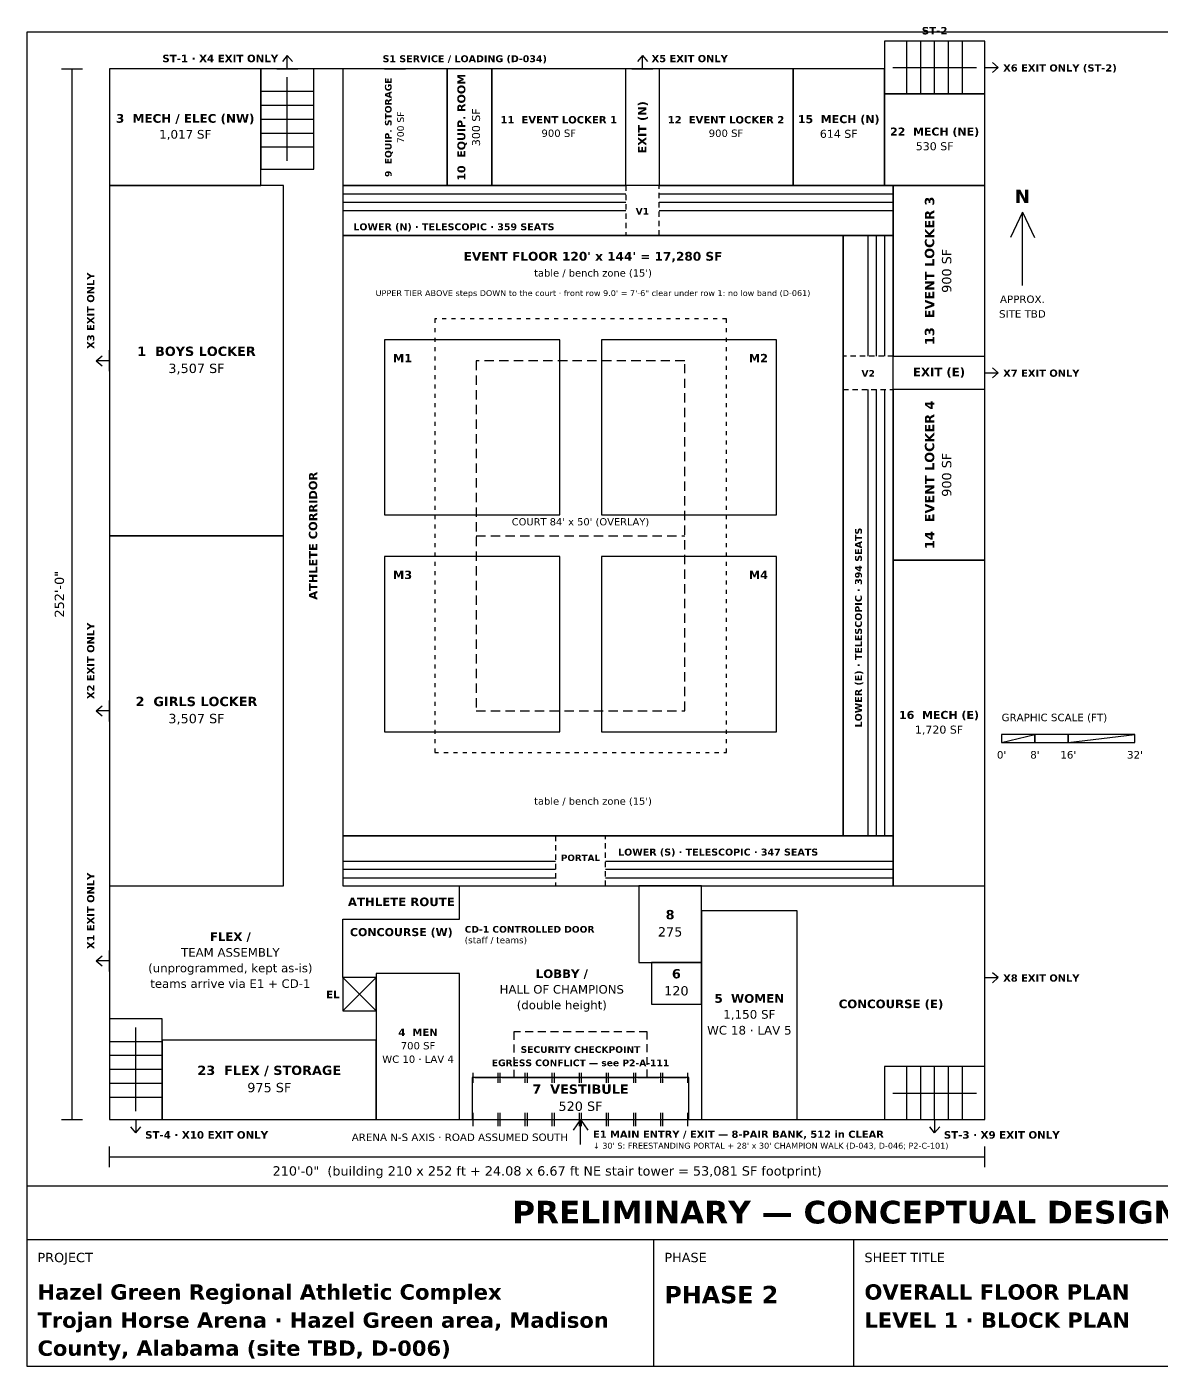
# Model space of a CAD drawing. Header units: inches. Extents: x 0.5 to 16.5, y 0.5 to 10.5.
# Drawn here: x 0.5 to 9, y 0.5 to 10.54 of the extents above; entities that cross this region are included whole.
import ezdxf
from ezdxf.enums import TextEntityAlignment as Align

# ---------------------------------------------------------------- set-up
doc = ezdxf.new("R2010")
doc.units = ezdxf.units.IN
doc.header["$MEASUREMENT"] = 0
for name, color, linetype in [('A-ANNO-DIMS', 7, 'Continuous'), ('A-AREA-BLCK', 7, 'Continuous'), ('A-AREA-IDEN', 7, 'Continuous'), ('A-FLOR-CORT', 7, 'Continuous'), ('A-FLOR-MATS', 7, 'Continuous'), ('A-FLOR-STRS', 7, 'Continuous'), ('A-SEAT-FIXD', 7, 'Continuous'), ('A-SEAT-TELE', 7, 'Continuous'), ('A-WALL-BLDG', 7, 'Continuous'), ('G-ANNO-TTLB', 7, 'Continuous')]:
    doc.layers.add(name, color=color, linetype=linetype)
doc.styles.add('KS-BOLD', font='DejaVuSans-Bold.ttf')
doc.styles.add('KS-REG', font='DejaVuSans.ttf')

msp = doc.modelspace()

# ---------------------------------------------------------------- linework, layer by layer
at = {"layer": 'A-ANNO-DIMS'}
for p, q in [((0.761, 10.225), (0.917, 10.225)), ((0.839, 2.35), (0.839, 10.225)), ((7.964, 9.15), (7.874, 8.96)), ((7.964, 8.6), (7.964, 9.15)), ((7.964, 9.15), (8.054, 8.96)), ((7.808, 5.175), (8.058, 5.235)), ((8.308, 5.175), (8.808, 5.235)), ((0.761, 2.35), (0.917, 2.35)), ((4.651, 2.35), (4.595, 2.269)), ((4.651, 2.163), (4.651, 2.35)), ((4.651, 2.35), (4.707, 2.269)), ((1.12, 1.991), (1.12, 2.147)), ((7.683, 1.991), (7.683, 2.147)), ((1.12, 2.069), (7.683, 2.069))]:
    msp.add_line(p, q, dxfattribs=at)
for points in [[(7.808, 5.175), (8.058, 5.175), (8.058, 5.235), (7.808, 5.235)], [(8.058, 5.175), (8.308, 5.175), (8.308, 5.235), (8.058, 5.235)], [(8.308, 5.175), (8.808, 5.175), (8.808, 5.235), (8.308, 5.235)]]:
    msp.add_lwpolyline(points, close=True, dxfattribs=at)
at = {"layer": 'A-AREA-BLCK'}
for p, q in [((5.03, 9.35), (4.99, 9.35)), ((4.99, 9.35), (4.99, 9.31)), ((5.1, 9.35), (5.06, 9.35)), ((5.17, 9.35), (5.13, 9.35)), ((5.24, 9.35), (5.2, 9.35)), ((5.24, 9.325), (5.24, 9.35)), ((4.99, 9.28), (4.99, 9.24)), ((5.24, 9.255), (5.24, 9.295)), ((4.99, 9.21), (4.99, 9.17)), ((4.99, 9.14), (4.99, 9.1)), ((5.24, 9.185), (5.24, 9.225)), ((5.24, 9.115), (5.24, 9.155)), ((4.99, 9.07), (4.99, 9.03)), ((5.24, 9.045), (5.24, 9.085)), ((4.99, 9), (4.99, 8.975)), ((4.99, 8.975), (5.03, 8.975)), ((5.06, 8.975), (5.1, 8.975)), ((5.13, 8.975), (5.17, 8.975)), ((5.2, 8.975), (5.24, 8.975)), ((5.24, 8.975), (5.24, 9.015)), ((6.645, 8.072), (6.62, 8.072)), ((6.62, 8.072), (6.62, 8.032)), ((6.715, 8.072), (6.675, 8.072)), ((6.785, 8.072), (6.745, 8.072)), ((6.855, 8.072), (6.815, 8.072)), ((6.925, 8.072), (6.885, 8.072)), ((6.995, 8.072), (6.955, 8.072)), ((6.995, 8.032), (6.995, 8.072)), ((6.62, 8.002), (6.62, 7.962)), ((6.995, 7.962), (6.995, 8.002)), ((6.62, 7.932), (6.62, 7.892)), ((6.62, 7.862), (6.62, 7.822)), ((6.995, 7.892), (6.995, 7.932)), ((6.995, 7.822), (6.995, 7.862)), ((6.62, 7.822), (6.66, 7.822)), ((6.69, 7.822), (6.73, 7.822)), ((6.76, 7.822), (6.8, 7.822)), ((6.83, 7.822), (6.87, 7.822)), ((6.9, 7.822), (6.94, 7.822)), ((6.97, 7.822), (6.995, 7.822)), ((4.489, 4.475), (4.464, 4.475)), ((4.464, 4.475), (4.464, 4.435)), ((4.559, 4.475), (4.519, 4.475)), ((4.629, 4.475), (4.589, 4.475)), ((4.699, 4.475), (4.659, 4.475)), ((4.769, 4.475), (4.729, 4.475)), ((4.839, 4.475), (4.799, 4.475)), ((4.839, 4.45), (4.839, 4.475)), ((4.839, 4.38), (4.839, 4.42)), ((4.464, 4.405), (4.464, 4.365)), ((4.464, 4.335), (4.464, 4.295)), ((4.839, 4.31), (4.839, 4.35)), ((4.464, 4.265), (4.464, 4.225)), ((4.839, 4.24), (4.839, 4.28)), ((4.464, 4.195), (4.464, 4.155)), ((4.464, 4.125), (4.464, 4.1)), ((4.839, 4.17), (4.839, 4.21)), ((4.839, 4.1), (4.839, 4.14)), ((4.464, 4.1), (4.504, 4.1)), ((4.534, 4.1), (4.574, 4.1)), ((4.604, 4.1), (4.644, 4.1)), ((4.674, 4.1), (4.714, 4.1)), ((4.744, 4.1), (4.784, 4.1)), ((4.814, 4.1), (4.839, 4.1)), ((2.87, 3.413), (2.87, 3.85)), ((2.87, 3.85), (3.745, 3.85))]:
    msp.add_line(p, q, dxfattribs=at)
for points in [[(1.12, 9.35), (2.255, 9.35), (2.255, 10.225), (1.12, 10.225)], [(2.87, 9.35), (3.651, 9.35), (3.651, 10.225), (2.87, 10.225)], [(3.651, 9.35), (3.986, 9.35), (3.986, 10.225), (3.651, 10.225)], [(3.986, 9.35), (4.99, 9.35), (4.99, 10.225), (3.986, 10.225)], [(5.24, 9.35), (6.245, 9.35), (6.245, 10.225), (5.24, 10.225)], [(6.245, 9.35), (6.93, 9.35), (6.93, 10.225), (6.245, 10.225)], [(6.93, 9.35), (7.683, 9.35), (7.683, 10.037), (6.93, 10.037)], [(1.12, 6.725), (2.425, 6.725), (2.425, 9.35), (1.12, 9.35)], [(6.995, 8.072), (7.683, 8.072), (7.683, 9.35), (6.995, 9.35)], [(6.995, 6.543), (7.683, 6.543), (7.683, 7.822), (6.995, 7.822)], [(1.12, 4.1), (2.425, 4.1), (2.425, 6.725), (1.12, 6.725)], [(6.995, 4.1), (7.683, 4.1), (7.683, 6.543), (6.995, 6.543)], [(5.089, 3.527), (5.558, 3.527), (5.558, 4.1), (5.089, 4.1)], [(5.558, 2.35), (6.276, 2.35), (6.276, 3.913), (5.558, 3.913)], [(5.183, 3.215), (5.558, 3.215), (5.558, 3.527), (5.183, 3.527)], [(3.12, 2.35), (3.745, 2.35), (3.745, 3.444), (3.12, 3.444)], [(1.516, 2.35), (3.12, 2.35), (3.12, 2.944), (1.516, 2.944)], [(3.839, 2.35), (5.464, 2.35), (5.464, 2.663), (3.839, 2.663)]]:
    msp.add_lwpolyline(points, close=True, dxfattribs=at)
at = {"layer": 'A-AREA-IDEN'}
for p, q in [((2.453, 10.325), (2.416, 10.281)), ((2.453, 10.225), (2.453, 10.325)), ((2.453, 10.325), (2.491, 10.281)), ((5.115, 10.325), (5.078, 10.281)), ((5.115, 10.225), (5.115, 10.325)), ((5.115, 10.325), (5.153, 10.281)), ((7.683, 10.157), (7.683, 10.314)), ((7.782, 10.235), (7.739, 10.273)), ((2.375, 10.225), (2.531, 10.225)), ((3.183, 10.225), (3.339, 10.225)), ((5.037, 10.225), (5.193, 10.225)), ((7.683, 10.235), (7.782, 10.235)), ((7.782, 10.235), (7.739, 10.198)), ((1.02, 8.037), (1.064, 8.075)), ((1.12, 8.037), (1.02, 8.037)), ((1.02, 8.037), (1.064, 8)), ((1.12, 7.959), (1.12, 8.116)), ((7.683, 7.868), (7.683, 8.025)), ((7.683, 7.947), (7.782, 7.947)), ((7.782, 7.947), (7.739, 7.984)), ((7.782, 7.947), (7.739, 7.909)), ((1.02, 5.412), (1.064, 5.45)), ((1.12, 5.334), (1.12, 5.491)), ((1.12, 5.412), (1.02, 5.412)), ((1.02, 5.412), (1.064, 5.375)), ((3.745, 3.85), (3.745, 4.1)), ((1.12, 3.459), (1.12, 3.616)), ((1.02, 3.538), (1.064, 3.575)), ((1.12, 3.538), (1.02, 3.538)), ((1.02, 3.538), (1.064, 3.5)), ((7.683, 3.334), (7.683, 3.491)), ((7.782, 3.413), (7.739, 3.45)), ((7.683, 3.413), (7.782, 3.413)), ((7.782, 3.413), (7.739, 3.375)), ((4.201, 3.006), (4.151, 3.006)), ((4.151, 3.006), (4.151, 2.946)), ((4.296, 3.006), (4.236, 3.006)), ((4.391, 3.006), (4.331, 3.006)), ((4.486, 3.006), (4.426, 3.006)), ((4.581, 3.006), (4.521, 3.006)), ((4.676, 3.006), (4.616, 3.006)), ((4.771, 3.006), (4.711, 3.006)), ((4.866, 3.006), (4.806, 3.006)), ((4.961, 3.006), (4.901, 3.006)), ((5.056, 3.006), (4.996, 3.006)), ((5.151, 3.006), (5.091, 3.006)), ((5.151, 2.948), (5.151, 3.006)), ((5.151, 2.853), (5.151, 2.913)), ((4.151, 2.911), (4.151, 2.851)), ((4.151, 2.816), (4.151, 2.756)), ((5.151, 2.758), (5.151, 2.817)), ((4.151, 2.721), (4.151, 2.663)), ((5.151, 2.663), (5.151, 2.723)), ((3.847, 2.625), (3.847, 2.7)), ((3.859, 2.663), (4.022, 2.663)), ((4.034, 2.625), (4.034, 2.7)), ((4.05, 2.625), (4.05, 2.7)), ((4.062, 2.663), (4.225, 2.663)), ((4.151, 2.663), (4.211, 2.663)), ((4.237, 2.625), (4.237, 2.7)), ((4.246, 2.663), (4.306, 2.663)), ((4.253, 2.625), (4.253, 2.7)), ((4.265, 2.663), (4.428, 2.663)), ((4.341, 2.663), (4.401, 2.663)), ((4.436, 2.663), (4.496, 2.663)), ((4.44, 2.625), (4.44, 2.7)), ((4.456, 2.625), (4.456, 2.7)), ((4.468, 2.663), (4.631, 2.663)), ((4.531, 2.663), (4.591, 2.663)), ((4.626, 2.663), (4.686, 2.663)), ((4.643, 2.625), (4.643, 2.7)), ((4.659, 2.625), (4.659, 2.7)), ((4.672, 2.663), (4.834, 2.663)), ((4.721, 2.663), (4.781, 2.663)), ((4.816, 2.663), (4.876, 2.663)), ((4.847, 2.625), (4.847, 2.7)), ((4.862, 2.625), (4.862, 2.7)), ((4.875, 2.663), (5.037, 2.663)), ((4.911, 2.663), (4.971, 2.663)), ((5.006, 2.663), (5.066, 2.663)), ((5.05, 2.625), (5.05, 2.7)), ((5.065, 2.625), (5.065, 2.7)), ((5.078, 2.663), (5.24, 2.663)), ((5.101, 2.663), (5.151, 2.663)), ((5.253, 2.625), (5.253, 2.7)), ((5.268, 2.625), (5.268, 2.7)), ((5.281, 2.663), (5.443, 2.663)), ((5.456, 2.625), (5.456, 2.7)), ((1.24, 2.35), (1.396, 2.35)), ((1.318, 2.35), (1.318, 2.25)), ((3.847, 2.3), (3.847, 2.4)), ((3.847, 2.35), (4.034, 2.35)), ((4.034, 2.3), (4.034, 2.4)), ((4.05, 2.3), (4.05, 2.4)), ((4.05, 2.35), (4.237, 2.35)), ((4.237, 2.3), (4.237, 2.4)), ((4.253, 2.3), (4.253, 2.4)), ((4.253, 2.35), (4.44, 2.35)), ((4.44, 2.3), (4.44, 2.4)), ((4.456, 2.3), (4.456, 2.4)), ((4.456, 2.35), (4.643, 2.35)), ((4.643, 2.3), (4.643, 2.4)), ((4.659, 2.3), (4.659, 2.4)), ((4.659, 2.35), (4.847, 2.35)), ((4.847, 2.3), (4.847, 2.4)), ((4.862, 2.3), (4.862, 2.4)), ((4.862, 2.35), (5.05, 2.35)), ((5.05, 2.3), (5.05, 2.4)), ((5.065, 2.3), (5.065, 2.4)), ((5.065, 2.35), (5.253, 2.35)), ((5.253, 2.3), (5.253, 2.4)), ((5.268, 2.3), (5.268, 2.4)), ((5.268, 2.35), (5.456, 2.35)), ((5.456, 2.3), (5.456, 2.4)), ((7.228, 2.35), (7.384, 2.35)), ((7.306, 2.35), (7.306, 2.25)), ((1.318, 2.25), (1.28, 2.294)), ((1.318, 2.25), (1.355, 2.294)), ((7.306, 2.25), (7.269, 2.294)), ((7.306, 2.25), (7.344, 2.294))]:
    msp.add_line(p, q, dxfattribs=at)
at = {"layer": 'A-FLOR-CORT'}
for p, q in [((3.575, 8.35), (3.558, 8.35)), ((3.558, 8.35), (3.558, 8.32)), ((3.645, 8.35), (3.615, 8.35)), ((3.715, 8.35), (3.685, 8.35)), ((3.785, 8.35), (3.755, 8.35)), ((3.855, 8.35), (3.825, 8.35)), ((3.925, 8.35), (3.895, 8.35)), ((3.995, 8.35), (3.965, 8.35)), ((4.065, 8.35), (4.035, 8.35)), ((4.135, 8.35), (4.105, 8.35)), ((4.205, 8.35), (4.175, 8.35)), ((4.275, 8.35), (4.245, 8.35)), ((4.345, 8.35), (4.315, 8.35)), ((4.415, 8.35), (4.385, 8.35)), ((4.485, 8.35), (4.455, 8.35)), ((4.555, 8.35), (4.525, 8.35)), ((4.625, 8.35), (4.595, 8.35)), ((4.695, 8.35), (4.665, 8.35)), ((4.765, 8.35), (4.735, 8.35)), ((4.835, 8.35), (4.805, 8.35)), ((4.905, 8.35), (4.875, 8.35)), ((4.975, 8.35), (4.945, 8.35)), ((5.045, 8.35), (5.015, 8.35)), ((5.115, 8.35), (5.085, 8.35)), ((5.185, 8.35), (5.155, 8.35)), ((5.255, 8.35), (5.225, 8.35)), ((5.325, 8.35), (5.295, 8.35)), ((5.395, 8.35), (5.365, 8.35)), ((5.465, 8.35), (5.435, 8.35)), ((5.535, 8.35), (5.505, 8.35)), ((5.605, 8.35), (5.575, 8.35)), ((5.675, 8.35), (5.645, 8.35)), ((5.745, 8.35), (5.715, 8.35)), ((5.745, 8.32), (5.745, 8.35)), ((3.558, 8.28), (3.558, 8.25)), ((5.745, 8.25), (5.745, 8.28)), ((3.558, 8.21), (3.558, 8.18)), ((3.558, 8.14), (3.558, 8.11)), ((5.745, 8.18), (5.745, 8.21)), ((5.745, 8.11), (5.745, 8.14)), ((3.558, 8.07), (3.558, 8.04)), ((3.892, 8.037), (3.87, 8.037)), ((3.87, 8.037), (3.87, 7.967)), ((4.002, 8.037), (3.932, 8.037)), ((4.112, 8.037), (4.042, 8.037)), ((4.222, 8.037), (4.152, 8.037)), ((4.332, 8.037), (4.262, 8.037)), ((4.442, 8.037), (4.372, 8.037)), ((4.553, 8.037), (4.482, 8.037)), ((4.662, 8.037), (4.592, 8.037)), ((4.772, 8.037), (4.702, 8.037)), ((4.883, 8.037), (4.812, 8.037)), ((4.992, 8.037), (4.923, 8.037)), ((5.103, 8.037), (5.032, 8.037)), ((5.213, 8.037), (5.143, 8.037)), ((5.322, 8.037), (5.253, 8.037)), ((5.433, 8.037), (5.362, 8.037)), ((5.745, 8.04), (5.745, 8.07)), ((3.558, 8), (3.558, 7.97)), ((5.433, 7.943), (5.433, 8.012)), ((5.745, 7.97), (5.745, 8)), ((3.558, 7.93), (3.558, 7.9)), ((3.558, 7.86), (3.558, 7.83)), ((3.87, 7.927), (3.87, 7.857)), ((5.433, 7.833), (5.433, 7.902)), ((5.745, 7.9), (5.745, 7.93)), ((5.745, 7.83), (5.745, 7.86)), ((3.558, 7.79), (3.558, 7.76)), ((3.87, 7.817), (3.87, 7.747)), ((5.433, 7.723), (5.433, 7.793)), ((5.745, 7.76), (5.745, 7.79)), ((3.558, 7.72), (3.558, 7.69)), ((3.558, 7.65), (3.558, 7.62)), ((3.87, 7.707), (3.87, 7.637)), ((5.433, 7.613), (5.433, 7.683)), ((5.745, 7.69), (5.745, 7.72)), ((5.745, 7.62), (5.745, 7.65)), ((3.558, 7.58), (3.558, 7.55)), ((3.87, 7.597), (3.87, 7.527)), ((5.433, 7.503), (5.433, 7.573)), ((5.745, 7.55), (5.745, 7.58)), ((3.558, 7.51), (3.558, 7.48)), ((3.558, 7.44), (3.558, 7.41)), ((3.87, 7.487), (3.87, 7.417)), ((5.433, 7.393), (5.433, 7.463)), ((5.745, 7.48), (5.745, 7.51)), ((5.745, 7.41), (5.745, 7.44)), ((3.558, 7.37), (3.558, 7.34)), ((3.87, 7.377), (3.87, 7.307)), ((5.433, 7.283), (5.433, 7.353)), ((5.745, 7.34), (5.745, 7.37)), ((3.558, 7.3), (3.558, 7.27)), ((3.558, 7.23), (3.558, 7.2)), ((3.87, 7.267), (3.87, 7.197)), ((5.433, 7.173), (5.433, 7.243)), ((5.745, 7.27), (5.745, 7.3)), ((5.745, 7.2), (5.745, 7.23)), ((3.558, 7.16), (3.558, 7.13)), ((3.87, 7.157), (3.87, 7.087)), ((5.433, 7.063), (5.433, 7.133)), ((5.745, 7.13), (5.745, 7.16)), ((3.558, 7.09), (3.558, 7.06)), ((3.87, 7.047), (3.87, 6.977)), ((5.745, 7.06), (5.745, 7.09)), ((3.558, 7.02), (3.558, 6.99)), ((3.558, 6.95), (3.558, 6.92)), ((3.87, 6.937), (3.87, 6.867)), ((5.433, 6.953), (5.433, 7.023)), ((5.745, 6.99), (5.745, 7.02)), ((5.745, 6.92), (5.745, 6.95)), ((3.558, 6.88), (3.558, 6.85)), ((3.87, 6.827), (3.87, 6.757)), ((5.433, 6.843), (5.433, 6.913)), ((5.745, 6.85), (5.745, 6.88)), ((3.558, 6.81), (3.558, 6.78)), ((3.558, 6.74), (3.558, 6.71)), ((5.433, 6.732), (5.433, 6.803)), ((5.745, 6.78), (5.745, 6.81)), ((5.745, 6.71), (5.745, 6.74)), ((3.558, 6.67), (3.558, 6.64)), ((3.87, 6.725), (3.94, 6.725)), ((3.87, 6.717), (3.87, 6.647)), ((3.98, 6.725), (4.05, 6.725)), ((4.09, 6.725), (4.16, 6.725)), ((4.2, 6.725), (4.27, 6.725)), ((4.31, 6.725), (4.38, 6.725)), ((4.42, 6.725), (4.49, 6.725)), ((4.53, 6.725), (4.6, 6.725)), ((4.64, 6.725), (4.71, 6.725)), ((4.75, 6.725), (4.82, 6.725)), ((4.86, 6.725), (4.93, 6.725)), ((4.97, 6.725), (5.04, 6.725)), ((5.08, 6.725), (5.15, 6.725)), ((5.19, 6.725), (5.26, 6.725)), ((5.3, 6.725), (5.37, 6.725)), ((5.41, 6.725), (5.433, 6.725)), ((5.433, 6.623), (5.433, 6.693)), ((5.745, 6.64), (5.745, 6.67)), ((3.558, 6.6), (3.558, 6.57)), ((3.558, 6.53), (3.558, 6.5)), ((3.87, 6.607), (3.87, 6.537)), ((5.433, 6.513), (5.433, 6.583)), ((5.745, 6.57), (5.745, 6.6)), ((5.745, 6.5), (5.745, 6.53)), ((3.558, 6.46), (3.558, 6.43)), ((3.87, 6.497), (3.87, 6.427)), ((5.433, 6.402), (5.433, 6.473)), ((5.745, 6.43), (5.745, 6.46)), ((3.558, 6.39), (3.558, 6.36)), ((3.87, 6.387), (3.87, 6.317)), ((5.433, 6.293), (5.433, 6.362)), ((5.745, 6.36), (5.745, 6.39)), ((3.558, 6.32), (3.558, 6.29)), ((3.558, 6.25), (3.558, 6.22)), ((3.87, 6.277), (3.87, 6.207)), ((5.433, 6.183), (5.433, 6.252)), ((5.745, 6.29), (5.745, 6.32)), ((5.745, 6.22), (5.745, 6.25)), ((3.558, 6.18), (3.558, 6.15)), ((3.87, 6.167), (3.87, 6.097)), ((5.433, 6.072), (5.433, 6.143)), ((5.745, 6.15), (5.745, 6.18)), ((3.558, 6.11), (3.558, 6.08)), ((3.558, 6.04), (3.558, 6.01)), ((3.87, 6.057), (3.87, 5.987)), ((5.433, 5.962), (5.433, 6.032)), ((5.745, 6.08), (5.745, 6.11)), ((5.745, 6.01), (5.745, 6.04)), ((3.558, 5.97), (3.558, 5.94)), ((3.87, 5.947), (3.87, 5.877)), ((5.745, 5.94), (5.745, 5.97)), ((3.558, 5.9), (3.558, 5.87)), ((3.558, 5.83), (3.558, 5.8)), ((3.87, 5.837), (3.87, 5.767)), ((5.433, 5.853), (5.433, 5.922)), ((5.745, 5.87), (5.745, 5.9)), ((5.745, 5.8), (5.745, 5.83)), ((3.558, 5.76), (3.558, 5.73)), ((3.87, 5.727), (3.87, 5.657)), ((5.433, 5.742), (5.433, 5.812)), ((5.745, 5.73), (5.745, 5.76)), ((3.558, 5.69), (3.558, 5.66)), ((5.433, 5.632), (5.433, 5.702)), ((5.745, 5.66), (5.745, 5.69)), ((3.558, 5.62), (3.558, 5.59)), ((3.558, 5.55), (3.558, 5.52)), ((3.87, 5.617), (3.87, 5.547)), ((5.433, 5.522), (5.433, 5.592)), ((5.745, 5.59), (5.745, 5.62)), ((5.745, 5.52), (5.745, 5.55)), ((3.558, 5.48), (3.558, 5.45)), ((3.87, 5.507), (3.87, 5.437)), ((5.433, 5.412), (5.433, 5.482)), ((5.745, 5.45), (5.745, 5.48)), ((3.558, 5.41), (3.558, 5.38)), ((3.558, 5.34), (3.558, 5.31)), ((3.87, 5.412), (3.94, 5.412)), ((3.98, 5.412), (4.05, 5.412)), ((4.09, 5.412), (4.16, 5.412)), ((4.2, 5.412), (4.27, 5.412)), ((4.31, 5.412), (4.38, 5.412)), ((4.42, 5.412), (4.49, 5.412)), ((4.53, 5.412), (4.6, 5.412)), ((4.64, 5.412), (4.71, 5.412)), ((4.75, 5.412), (4.82, 5.412)), ((4.86, 5.412), (4.93, 5.412)), ((4.97, 5.412), (5.04, 5.412)), ((5.08, 5.412), (5.15, 5.412)), ((5.19, 5.412), (5.26, 5.412)), ((5.3, 5.412), (5.37, 5.412)), ((5.41, 5.412), (5.433, 5.412)), ((5.745, 5.38), (5.745, 5.41)), ((5.745, 5.31), (5.745, 5.34)), ((3.558, 5.27), (3.558, 5.24)), ((5.745, 5.24), (5.745, 5.27)), ((3.558, 5.2), (3.558, 5.17)), ((3.558, 5.13), (3.558, 5.1)), ((5.745, 5.17), (5.745, 5.2)), ((5.745, 5.1), (5.745, 5.13)), ((3.558, 5.1), (3.587, 5.1)), ((3.627, 5.1), (3.658, 5.1)), ((3.698, 5.1), (3.728, 5.1)), ((3.768, 5.1), (3.798, 5.1)), ((3.838, 5.1), (3.868, 5.1)), ((3.908, 5.1), (3.938, 5.1)), ((3.978, 5.1), (4.008, 5.1)), ((4.048, 5.1), (4.077, 5.1)), ((4.117, 5.1), (4.147, 5.1)), ((4.188, 5.1), (4.218, 5.1)), ((4.258, 5.1), (4.287, 5.1)), ((4.328, 5.1), (4.357, 5.1)), ((4.397, 5.1), (4.428, 5.1)), ((4.468, 5.1), (4.498, 5.1)), ((4.538, 5.1), (4.568, 5.1)), ((4.607, 5.1), (4.638, 5.1)), ((4.678, 5.1), (4.707, 5.1)), ((4.748, 5.1), (4.778, 5.1)), ((4.818, 5.1), (4.848, 5.1)), ((4.888, 5.1), (4.918, 5.1)), ((4.958, 5.1), (4.988, 5.1)), ((5.028, 5.1), (5.058, 5.1)), ((5.098, 5.1), (5.128, 5.1)), ((5.168, 5.1), (5.198, 5.1)), ((5.238, 5.1), (5.268, 5.1)), ((5.308, 5.1), (5.338, 5.1)), ((5.378, 5.1), (5.408, 5.1)), ((5.448, 5.1), (5.478, 5.1)), ((5.518, 5.1), (5.547, 5.1)), ((5.588, 5.1), (5.617, 5.1)), ((5.657, 5.1), (5.688, 5.1)), ((5.727, 5.1), (5.745, 5.1))]:
    msp.add_line(p, q, dxfattribs=at)
at = {"layer": 'A-FLOR-MATS'}
for points in [[(2.87, 4.475), (6.62, 4.475), (6.62, 8.975), (2.87, 8.975)], [(3.183, 6.881), (4.495, 6.881), (4.495, 8.194), (3.183, 8.194)], [(4.808, 6.881), (6.12, 6.881), (6.12, 8.194), (4.808, 8.194)], [(3.183, 5.256), (4.495, 5.256), (4.495, 6.569), (3.183, 6.569)], [(4.808, 5.256), (6.12, 5.256), (6.12, 6.569), (4.808, 6.569)]]:
    msp.add_lwpolyline(points, close=True, dxfattribs=at)
at = {"layer": 'A-FLOR-STRS'}
for p, q in [((7.097, 10.037), (7.097, 10.433)), ((7.202, 10.037), (7.202, 10.433)), ((7.306, 10.037), (7.306, 10.433)), ((7.411, 10.037), (7.411, 10.433)), ((7.515, 10.037), (7.515, 10.433)), ((2.453, 9.535), (2.453, 10.162)), ((6.992, 10.235), (7.62, 10.235)), ((2.255, 10.058), (2.651, 10.058)), ((2.255, 9.953), (2.651, 9.953)), ((2.255, 9.849), (2.651, 9.849)), ((2.255, 9.744), (2.651, 9.744)), ((2.255, 9.64), (2.651, 9.64)), ((2.87, 3.163), (3.12, 3.413)), ((2.87, 3.413), (3.12, 3.163)), ((1.318, 2.413), (1.318, 3.04)), ((1.12, 2.935), (1.516, 2.935)), ((1.12, 2.831), (1.516, 2.831)), ((1.12, 2.726), (1.516, 2.726)), ((7.097, 2.35), (7.097, 2.746)), ((7.202, 2.35), (7.202, 2.746)), ((7.306, 2.35), (7.306, 2.746)), ((7.411, 2.35), (7.411, 2.746)), ((7.515, 2.35), (7.515, 2.746)), ((1.12, 2.622), (1.516, 2.622)), ((1.12, 2.517), (1.516, 2.517)), ((6.992, 2.548), (7.62, 2.548))]:
    msp.add_line(p, q, dxfattribs=at)
for points in [[(6.93, 10.037), (7.683, 10.037), (7.683, 10.433), (6.93, 10.433)], [(2.255, 9.472), (2.651, 9.472), (2.651, 10.225), (2.255, 10.225)], [(2.87, 3.163), (3.12, 3.163), (3.12, 3.413), (2.87, 3.413)], [(1.12, 2.35), (1.516, 2.35), (1.516, 3.103), (1.12, 3.103)], [(6.93, 2.35), (7.683, 2.35), (7.683, 2.746), (6.93, 2.746)]]:
    msp.add_lwpolyline(points, close=True, dxfattribs=at)
at = {"layer": 'A-SEAT-FIXD'}
msp.add_lwpolyline([(2.87, 4.1), (6.995, 4.1), (6.995, 9.35), (2.87, 9.35)], close=True, dxfattribs=at)
at = {"layer": 'A-SEAT-TELE'}
for p, q in [((2.87, 9.287), (4.99, 9.287)), ((5.24, 9.287), (6.995, 9.287)), ((2.87, 9.225), (4.99, 9.225)), ((2.87, 9.162), (4.99, 9.162)), ((5.24, 9.225), (6.995, 9.225)), ((5.24, 9.162), (6.995, 9.162)), ((6.808, 8.072), (6.808, 8.975)), ((6.87, 8.072), (6.87, 8.975)), ((6.933, 8.072), (6.933, 8.975)), ((6.808, 4.475), (6.808, 7.822)), ((6.87, 4.475), (6.87, 7.822)), ((6.933, 4.475), (6.933, 7.822)), ((2.87, 4.287), (4.464, 4.287)), ((2.87, 4.225), (4.464, 4.225)), ((4.839, 4.287), (6.995, 4.287)), ((4.839, 4.225), (6.995, 4.225)), ((2.87, 4.162), (4.464, 4.162)), ((4.839, 4.162), (6.995, 4.162))]:
    msp.add_line(p, q, dxfattribs=at)
for points in [[(2.87, 8.975), (6.995, 8.975), (6.995, 9.35), (2.87, 9.35)], [(6.62, 4.475), (6.995, 4.475), (6.995, 8.975), (6.62, 8.975)], [(2.87, 4.1), (6.995, 4.1), (6.995, 4.475), (2.87, 4.475)]]:
    msp.add_lwpolyline(points, close=True, dxfattribs=at)
at = {"layer": 'A-WALL-BLDG'}
for p, q in [((7.683, 10.433), (6.93, 10.433)), ((6.93, 10.433), (6.93, 10.225)), ((7.683, 2.35), (7.683, 10.433)), ((6.93, 10.225), (1.12, 10.225)), ((1.12, 10.225), (1.12, 2.35)), ((1.12, 2.35), (7.683, 2.35))]:
    msp.add_line(p, q, dxfattribs=at)
at = {"layer": 'G-ANNO-TTLB'}
for p, q in [((0.5, 1.45), (16.5, 1.45)), ((5.2, 0.5), (5.2, 1.45)), ((6.7, 0.5), (6.7, 1.45))]:
    msp.add_line(p, q, dxfattribs=at)
for points in [[(0.5, 0.5), (16.5, 0.5), (16.5, 10.5), (0.5, 10.5)], [(0.5, 1.45), (16.5, 1.45), (16.5, 1.85), (0.5, 1.85)]]:
    msp.add_lwpolyline(points, close=True, dxfattribs=at)

# ---------------------------------------------------------------- texts
at = {"layer": 'A-ANNO-DIMS'}
for s, height, style, p in [('N', 0.1, 'KS-BOLD', (7.964, 9.22)), ('APPROX.', 0.056, 'KS-REG', (7.964, 8.47)), ('SITE TBD', 0.056, 'KS-REG', (7.964, 8.36)), ("0'", 0.056, 'KS-REG', (7.808, 5.055)), ("8'", 0.056, 'KS-REG', (8.058, 5.055)), ("16'", 0.056, 'KS-REG', (8.308, 5.055)), ("32'", 0.056, 'KS-REG', (8.808, 5.055)), ('210\'-0"  (building 210 x 252 ft + 24.08 x 6.67 ft NE stair tower = 53,081 SF footprint)', 0.07, 'KS-REG', (4.401, 1.929))]:
    msp.add_text(s, height=height, dxfattribs=dict(at, style=style)).set_placement(p, align=Align.CENTER)
at = {"layer": 'A-ANNO-DIMS', "style": 'KS-REG'}
msp.add_text('252\'-0"', height=0.07, rotation=90, dxfattribs=at).set_placement((0.779, 6.287), align=Align.CENTER)
msp.add_text('GRAPHIC SCALE (FT)', height=0.056, dxfattribs=at).set_placement((7.808, 5.335))
at = {"layer": 'A-AREA-IDEN'}
for s, height, style, p in [('ST-2', 0.056, 'KS-BOLD', (7.306, 10.483)), ('3  MECH / ELEC (NW)', 0.065, 'KS-BOLD', (1.688, 9.821)), ('11  EVENT LOCKER 1', 0.055, 'KS-BOLD', (4.488, 9.816)), ('12  EVENT LOCKER 2', 0.055, 'KS-BOLD', (5.742, 9.816)), ('15  MECH (N)', 0.06, 'KS-BOLD', (6.587, 9.818)), ('1,017 SF', 0.065, 'KS-REG', (1.688, 9.702)), ('900 SF', 0.055, 'KS-REG', (4.488, 9.715)), ('900 SF', 0.055, 'KS-REG', (5.742, 9.715)), ('614 SF', 0.06, 'KS-REG', (6.587, 9.708)), ('22  MECH (NE)', 0.06, 'KS-BOLD', (7.306, 9.725)), ('530 SF', 0.06, 'KS-REG', (7.306, 9.615)), ('V1', 0.05, 'KS-BOLD', (5.115, 9.133)), ("EVENT FLOOR 120' x 144' = 17,280 SF", 0.066, 'KS-BOLD', (4.745, 8.787)), ("table / bench zone (15')", 0.054, 'KS-REG', (4.745, 8.668)), ('UPPER TIER ABOVE steps DOWN to the court · front row 9.0\' = 7\'-6" clear under row 1: no low band (D-061)', 0.044, 'KS-REG', (4.745, 8.522)), ('1  BOYS LOCKER', 0.07, 'KS-BOLD', (1.772, 8.073)), ('3,507 SF', 0.07, 'KS-REG', (1.772, 7.945)), ('V2', 0.05, 'KS-BOLD', (6.808, 7.917)), ('EXIT (E)', 0.064, 'KS-BOLD', (7.339, 7.921)), ("COURT 84' x 50' (OVERLAY)", 0.054, 'KS-REG', (4.651, 6.803)), ('2  GIRLS LOCKER', 0.07, 'KS-BOLD', (1.772, 5.448)), ('3,507 SF', 0.07, 'KS-REG', (1.772, 5.32)), ('16  MECH (E)', 0.06, 'KS-BOLD', (7.339, 5.352)), ('1,720 SF', 0.06, 'KS-REG', (7.339, 5.242)), ("table / bench zone (15')", 0.054, 'KS-REG', (4.745, 4.709)), ('PORTAL', 0.048, 'KS-BOLD', (4.651, 4.287)), ('ATHLETE ROUTE', 0.064, 'KS-BOLD', (3.308, 3.949)), ('8', 0.07, 'KS-BOLD', (5.323, 3.85)), ('FLEX /', 0.064, 'KS-BOLD', (2.026, 3.688)), ('CONCOURSE (W)', 0.06, 'KS-BOLD', (3.308, 3.724)), ('275', 0.07, 'KS-REG', (5.323, 3.721)), ('TEAM ASSEMBLY', 0.064, 'KS-REG', (2.026, 3.57)), ('(unprogrammed, kept as-is)', 0.064, 'KS-REG', (2.026, 3.453)), ('LOBBY /', 0.064, 'KS-BOLD', (4.511, 3.41)), ('6', 0.07, 'KS-BOLD', (5.37, 3.407)), ('teams arrive via E1 + CD-1', 0.064, 'KS-REG', (2.026, 3.336)), ('HALL OF CHAMPIONS', 0.064, 'KS-REG', (4.511, 3.293)), ('120', 0.07, 'KS-REG', (5.37, 3.279)), ('(double height)', 0.064, 'KS-REG', (4.511, 3.176)), ('5  WOMEN', 0.065, 'KS-BOLD', (5.917, 3.224)), ('CONCOURSE (E)', 0.064, 'KS-BOLD', (6.979, 3.184)), ('1,150 SF', 0.065, 'KS-REG', (5.917, 3.105)), ('4  MEN', 0.055, 'KS-BOLD', (3.433, 2.976)), ('WC 18 · LAV 5', 0.065, 'KS-REG', (5.917, 2.986)), ('700 SF', 0.055, 'KS-REG', (3.433, 2.875)), ('WC 10 · LAV 4', 0.055, 'KS-REG', (3.433, 2.774)), ('SECURITY CHECKPOINT', 0.05, 'KS-BOLD', (4.651, 2.849)), ('23  FLEX / STORAGE', 0.07, 'KS-BOLD', (2.318, 2.683)), ('EGRESS CONFLICT — see P2-A-111', 0.05, 'KS-BOLD', (4.651, 2.749)), ('975 SF', 0.07, 'KS-REG', (2.318, 2.554)), ('7  VESTIBULE', 0.07, 'KS-BOLD', (4.651, 2.542)), ('520 SF', 0.07, 'KS-REG', (4.651, 2.414))]:
    msp.add_text(s, height=height, dxfattribs=dict(at, style=style)).set_placement(p, align=Align.CENTER)
for s, height, style, p in [('ST-1 · X4 EXIT ONLY', 0.056, 'KS-BOLD', (2.385, 10.275)), ('M2', 0.062, 'KS-BOLD', (6.057, 8.026)), ('M4', 0.062, 'KS-BOLD', (6.057, 6.401)), ('EL', 0.056, 'KS-BOLD', (2.845, 3.258)), ('ARENA N-S AXIS · ROAD ASSUMED SOUTH', 0.056, 'KS-REG', (4.558, 2.188))]:
    msp.add_text(s, height=height, dxfattribs=dict(at, style=style)).set_placement(p, align=Align.RIGHT)
for s, height, style, p in [('S1 SERVICE / LOADING (D-034)', 0.052, 'KS-BOLD', (3.167, 10.275)), ('X5 EXIT ONLY', 0.054, 'KS-BOLD', (5.184, 10.275)), ('X6 EXIT ONLY (ST-2)', 0.054, 'KS-BOLD', (7.82, 10.205)), ('LOWER (N) · TELESCOPIC · 359 SEATS', 0.052, 'KS-BOLD', (2.948, 9.015)), ('M1', 0.062, 'KS-BOLD', (3.245, 8.026)), ('X7 EXIT ONLY', 0.054, 'KS-BOLD', (7.82, 7.917)), ('M3', 0.062, 'KS-BOLD', (3.245, 6.401)), ('LOWER (S) · TELESCOPIC · 347 SEATS', 0.052, 'KS-BOLD', (4.933, 4.328)), ('CD-1 CONTROLLED DOOR', 0.05, 'KS-BOLD', (3.783, 3.75)), ('(staff / teams)', 0.048, 'KS-REG', (3.783, 3.67)), ('X8 EXIT ONLY', 0.054, 'KS-BOLD', (7.82, 3.383)), ('ST-4 · X10 EXIT ONLY', 0.056, 'KS-BOLD', (1.387, 2.206)), ('E1 MAIN ENTRY / EXIT — 8-PAIR BANK, 512 in CLEAR', 0.054, 'KS-BOLD', (4.745, 2.212)), ('ST-3 · X9 EXIT ONLY', 0.056, 'KS-BOLD', (7.375, 2.206)), ("↓ 30' S: FREESTANDING PORTAL + 28' x 30' CHAMPION WALK (D-043, D-046; P2-C-101)", 0.044, 'KS-REG', (4.745, 2.131))]:
    msp.add_text(s, height=height, dxfattribs=dict(at, style=style)).set_placement(p)
for s, height, style, p in [('9  EQUIP. STORAGE', 0.05, 'KS-BOLD', (3.235, 9.787)), ('10  EQUIP. ROOM', 0.06, 'KS-BOLD', (3.788, 9.787)), ('EXIT (N)', 0.062, 'KS-BOLD', (5.145, 9.787)), ('700 SF', 0.05, 'KS-REG', (3.327, 9.787)), ('300 SF', 0.06, 'KS-REG', (3.898, 9.787)), ('13  EVENT LOCKER 3', 0.07, 'KS-BOLD', (7.303, 8.711)), ('900 SF', 0.07, 'KS-REG', (7.431, 8.711)), ('X3 EXIT ONLY', 0.054, 'KS-BOLD', (1.006, 8.412)), ('14  EVENT LOCKER 4', 0.07, 'KS-BOLD', (7.303, 7.182)), ('900 SF', 0.07, 'KS-REG', (7.431, 7.182)), ('ATHLETE CORRIDOR', 0.062, 'KS-BOLD', (2.677, 6.725)), ('LOWER (E) · TELESCOPIC · 394 SEATS', 0.052, 'KS-BOLD', (6.761, 6.037)), ('X2 EXIT ONLY', 0.054, 'KS-BOLD', (1.006, 5.787)), ('X1 EXIT ONLY', 0.054, 'KS-BOLD', (1.006, 3.913))]:
    msp.add_text(s, height=height, rotation=90, dxfattribs=dict(at, style=style)).set_placement(p, align=Align.CENTER)
at = {"layer": 'G-ANNO-TTLB', "style": 'KS-BOLD'}
msp.add_text('PRELIMINARY — CONCEPTUAL DESIGN — NOT FOR CONSTRUCTION', height=0.17, dxfattribs=at).set_placement((8.5, 1.57), align=Align.CENTER)
at = {"layer": 'G-ANNO-TTLB'}
for s, height, style, p in [('PROJECT', 0.07, 'KS-REG', (0.58, 1.28)), ('PHASE', 0.07, 'KS-REG', (5.28, 1.28)), ('SHEET TITLE', 0.07, 'KS-REG', (6.78, 1.28)), ('Hazel Green Regional Athletic Complex', 0.115, 'KS-BOLD', (0.58, 0.999)), ('OVERALL FLOOR PLAN', 0.115, 'KS-BOLD', (6.78, 0.999)), ('PHASE 2', 0.13, 'KS-BOLD', (5.28, 0.972)), ('Trojan Horse Arena · Hazel Green area, Madison', 0.115, 'KS-BOLD', (0.58, 0.788)), ('LEVEL 1 · BLOCK PLAN', 0.115, 'KS-BOLD', (6.78, 0.788)), ('County, Alabama (site TBD, D-006)', 0.115, 'KS-BOLD', (0.58, 0.578))]:
    msp.add_text(s, height=height, dxfattribs=dict(at, style=style)).set_placement(p)

doc.saveas('drawing.dxf')
